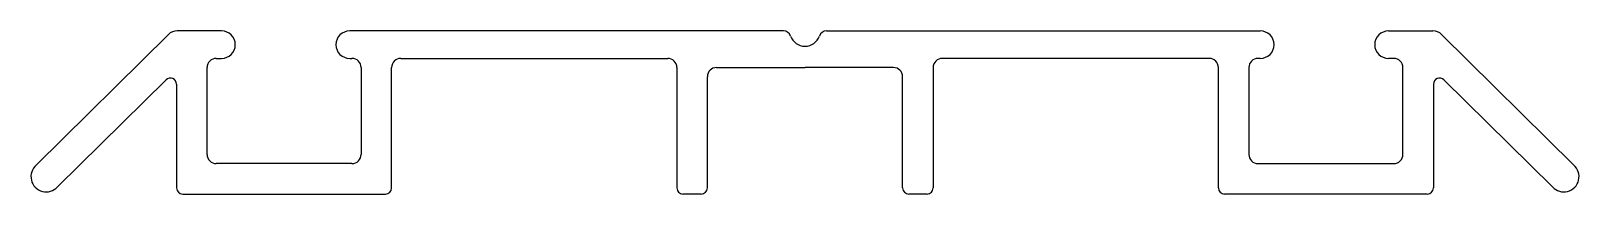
# Model space of a CAD drawing. Extents: x 873.1 to 923.8, y 583.2 to 588.6.
import ezdxf

# ---------------------------------------------------------------- set-up
doc = ezdxf.new("R2010")
doc.units = 0
doc.layers.get('0').update_dxf_attribs({"linetype": 'CONTINUOUS'})

msp = doc.modelspace()

# ---------------------------------------------------------------- linework, layer by layer
for p, q in [((877.58, 588.473), (873.247, 584.19)), ((879.322, 588.59), (877.863, 588.59)), ((897.74, 588.59), (883.522, 588.59)), ((899.154, 588.59), (913.372, 588.59)), ((917.572, 588.59), (919.031, 588.59)), ((919.314, 588.473), (923.647, 584.19)), ((879.147, 587.69), (879.322, 587.69)), ((883.522, 587.69), (883.597, 587.69)), ((885.197, 587.69), (893.947, 587.69)), ((911.697, 587.69), (902.947, 587.69)), ((913.372, 587.69), (913.297, 587.69)), ((917.747, 587.69), (917.572, 587.69)), ((878.847, 584.54), (878.847, 587.39)), ((883.897, 587.39), (883.897, 587.29)), ((883.897, 587.29), (883.897, 584.54)), ((884.897, 583.44), (884.897, 587.39)), ((894.247, 587.39), (894.247, 583.44)), ((895.547, 587.39), (898.447, 587.39)), ((901.347, 587.39), (898.447, 587.39)), ((902.647, 587.39), (902.647, 583.44)), ((911.997, 583.44), (911.997, 587.39)), ((912.997, 587.39), (912.997, 587.29)), ((912.997, 587.29), (912.997, 584.54)), ((918.047, 584.54), (918.047, 587.39)), ((873.944, 583.472), (877.506, 586.988)), ((877.847, 586.845), (877.847, 583.44)), ((895.247, 583.44), (895.247, 587.09)), ((901.647, 583.44), (901.647, 587.09)), ((919.047, 586.845), (919.047, 583.44)), ((922.95, 583.472), (919.387, 586.988)), ((883.597, 584.24), (879.147, 584.24)), ((913.297, 584.24), (917.747, 584.24)), ((878.047, 583.24), (884.697, 583.24)), ((895.047, 583.24), (894.447, 583.24)), ((902.447, 583.24), (901.847, 583.24)), ((918.847, 583.24), (912.197, 583.24))]:
    msp.add_line(p, q)
for centre, radius, start, end in [((877.863, 588.19), 0.4, 90, 135), ((879.322, 588.14), 0.45, 270, 90), ((883.522, 588.14), 0.45, 90, 270), ((897.74, 588.34), 0.25, 19.4712, 90), ((898.447, 588.59), 0.5, 199.4712, 270), ((898.447, 588.59), 0.5, 270, 340.5288), ((899.154, 588.34), 0.25, 90, 160.5288), ((913.372, 588.14), 0.45, 270, 90), ((917.572, 588.14), 0.45, 90, 270), ((919.031, 588.19), 0.4, 45, 90), ((879.147, 587.39), 0.3, 90, 180), ((883.597, 587.39), 0.3, 0, 90), ((885.197, 587.39), 0.3, 90, 180), ((893.947, 587.39), 0.3, 0, 90), ((902.947, 587.39), 0.3, 90, 180), ((911.697, 587.39), 0.3, 0, 90), ((913.297, 587.39), 0.3, 90, 180), ((917.747, 587.39), 0.3, 0, 90), ((895.547, 587.09), 0.3, 90, 180), ((901.347, 587.09), 0.3, 0, 90), ((877.647, 586.845), 0.2, 0, 134.6215), ((919.247, 586.845), 0.2, 45.3785, 180), ((873.575, 583.811), 0.501, 130.8482, 317.4251), ((879.147, 584.54), 0.3, 180, 270), ((883.597, 584.54), 0.3, 270, 0), ((913.297, 584.54), 0.3, 180, 270), ((917.747, 584.54), 0.3, 270, 0), ((923.319, 583.811), 0.501, 222.5749, 49.1518), ((878.047, 583.44), 0.2, 180, 270), ((884.697, 583.44), 0.2, 270, 0), ((894.447, 583.44), 0.2, 180, 270), ((895.047, 583.44), 0.2, 270, 0), ((901.847, 583.44), 0.2, 180, 270), ((902.447, 583.44), 0.2, 270, 0), ((912.197, 583.44), 0.2, 180, 270), ((918.847, 583.44), 0.2, 270, 0)]:
    msp.add_arc(centre, radius, start, end)

doc.saveas('drawing.dxf')
